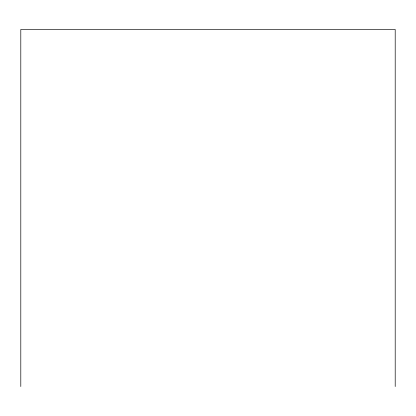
<?xml version="1.0" encoding="UTF-8"?>
<svg xmlns="http://www.w3.org/2000/svg" width="416" height="416" viewBox="0 0 416 416"><rect width="100%" height="100%" fill="white"/><g stroke="black" fill="none" stroke-linecap="round" stroke-linejoin="round"><path stroke-width="0.62" d="M395.2 386.537L395.2 29.463L20.8 29.463L20.8 386.537"/></g></svg>
